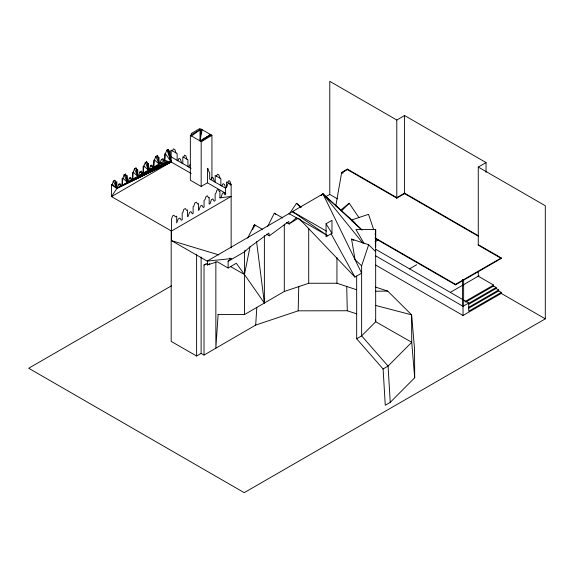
<?xml version="1.0" encoding="UTF-8"?>
<svg xmlns="http://www.w3.org/2000/svg" width="574" height="574" viewBox="0 0 574 574"><rect width="100%" height="100%" fill="white"/><g stroke="black" fill="none" stroke-linecap="round" stroke-linejoin="round"><path stroke-width="0.86" d="M375.618 246.913L375.654 229.528L355.937 229.557L364.009 243.333M171.181 230.719L171.181 341.401L196.609 356.002L201.115 353.39L204.021 355.062L255.688 325.078L298.164 310.828L298.753 286.275M463.627 305.849L462.429 305.798L462.429 279.99L463.031 279.646L463.634 279.99L463.634 305.82L463.161 305.454M462.429 305.798L462.945 305.454M218.134 314.351L215.86 348.188L215.86 261.679M255.688 325.078L256.829 307.298M211.928 179.167L211.928 135.328L201.115 129.114L200.061 140.939L210.636 134.589L210.938 135.902L210.938 134.574L202.4 139.532L202.4 140.86L207.207 137.2M177.144 160.34L177.144 153.581L171.181 150.158L171.181 161.99L132.623 179.296L133.261 172.164L134.46 168.806L135.981 167.924L137.172 169.897L137.76 176.311L171.181 161.99L191.221 173.499M191.077 168.34L171.181 156.917L170.169 157.506L169.158 151.335L167.895 149.398L171.181 161.99L143.127 173.197L143.844 166.03L145.308 162.507L146.65 161.732L147.755 163.755L148.494 170.083L171.181 161.99L167.895 149.398L166.998 149.922L165.384 153.523L164.702 160.677L116.859 188.444L111.535 196.609L171.497 231.049L231.143 196.43L219.921 197.865L219.921 191.113L219.311 191.465L218.213 189.434L216.907 190.188L215.867 193.467L215.128 193.89L215.128 200.649L214.145 201.223L212.846 198.884L211.361 199.752L210.17 203.526L209.166 204.107L209.166 197.356L208.477 197.75L207.336 195.748L206.037 196.502L204.868 199.845L204.057 200.319L204.057 207.078L203.261 207.537L201.883 205.248L200.355 206.131L199.078 209.962L198.532 210.278L198.532 203.526L197.628 204.05L196.315 202.141L194.78 203.031L193.775 206.281L193.115 206.669L193.115 213.42L192.34 213.872L190.948 211.598L189.485 212.445L188.272 216.233L187.526 216.663L187.526 209.912L186.65 210.421L185.345 208.513L183.752 209.431L182.869 212.617L182.202 213.004L182.202 219.756L181.334 220.258L179.884 218.02L178.205 218.988L176.713 222.942L176.713 216.183L175.529 216.872L173.829 215.193L172.659 215.867L171.497 219.218L171.497 240.635L207.149 261.113L231.143 258.623L228.122 261.342L228.122 268.015L217.202 261.744L207.429 264.98L207.429 260.51M171.181 161.99L131.833 179.755L130.628 177.366L129.315 178.127L127.98 181.987L171.181 161.99L138.513 175.874L139.805 172.035L142.431 173.606L171.181 161.99L127.313 182.374L126.481 176.103L125.441 174.037L124.056 174.84L122.936 178.162L122.104 178.643L122.104 185.395L171.181 161.99L149.147 169.703L150.517 165.821L153.021 167.457L171.181 161.99L121.272 185.883L119.959 183.558L118.696 184.29L117.44 188.107L171.181 161.99L159.766 163.54L161.387 159.515L164.336 160.885L171.181 161.99L116.859 188.444L115.905 182.238L114.757 180.236L113.322 181.068L112.361 184.297L111.535 184.778L111.535 196.609L171.181 161.99L164.702 160.677L164.702 153.918L165.384 153.523L171.181 161.99L153.681 167.077L154.449 159.873L155.884 156.372L157.47 155.446L158.266 157.656L159.02 163.977L171.181 161.99L166.998 149.922M122.104 185.395L122.936 178.162L127.313 182.374L127.313 175.615L126.481 176.103M202.084 129.674L200.061 140.939L200.01 128.433L191.379 133.441L191.379 134.768L191.515 136.024L200.01 129.76M335.761 206.059L341.695 172.379L347.385 169.093L396.799 197.628L404.577 193.137L478.286 235.692M463.627 280.04L462.436 280.04M250.056 246.576L244.467 274.544L264.377 303.022L264.377 235.627M253.902 227.354L254.426 224.728L262.411 229.32M361.634 265.827L368.666 244.746L351.568 239.085L355.041 259.656L361.634 265.827L361.634 335.883L388.067 366.083L390.241 402.36L385.269 405.244L383.102 368.967L356.669 338.775L356.669 276.051M245.069 250.214L244.467 251.857L244.467 314.581L218.034 314.409M252.61 229.665L254.426 224.728L255.753 225.826M183.637 157.312L184.548 155.167L185.919 155.956L186.966 159.22M210.938 179.748L212 177.273L213.306 178.019L214.454 181.764M177.904 160.77L179.031 158.338L180.365 159.098L181.628 162.916M247.652 238.188L254.426 224.728M267.563 226.63L274.336 213.176L282.717 217.984M172.387 150.847L173.499 148.824L174.905 149.627L175.981 152.914M188.71 166.984L190.03 164.652M221.786 185.976L223.157 183.68L224.592 184.505L225.618 188.179M227.577 182.546L228.875 180.623L229.894 181.212L231.143 184.598L231.143 247.961M289.174 214.167L296.5 203.304L301.25 207.157M216.312 176.082L217.697 174.202L218.823 174.855L220.086 178.241M341.803 210.658L349.193 203.225L358.987 217.675M390.241 402.36L414.693 377.757L414.564 349.401L411.608 314.832L387.73 291.097L375.288 286.978M286.412 222.54L289.231 224.054L296.78 217.496M321.002 195.669L322.968 193.897L353.548 221.507M340.346 210.414L349.193 203.225M208.577 136.153L210.636 134.589L201.173 141.57L201.173 186.442L190.353 180.229L190.353 135.364L201.115 129.114M266.508 234.185L269.357 235.821L288.808 221.485L289.231 224.054M290.889 222.805L298.279 218.206M115.905 182.238L116.859 181.685L116.859 188.444L111.535 184.778M137.172 169.897L137.76 169.56L137.76 176.311L133.261 172.164L132.623 172.537L132.623 179.296M147.755 163.755L148.494 163.332L148.494 170.083L143.844 166.03L143.127 166.446L143.127 173.197M158.266 157.656L159.02 157.219L159.02 163.977L154.449 159.873L153.681 160.318L153.681 167.077M169.158 151.335L170.169 150.747L170.169 157.506M139.805 172.035L141.469 171.074L142.431 173.606M150.517 165.821L151.988 164.968L153.021 167.457M161.387 159.515L162.966 158.596L164.336 160.885M211.928 135.328L201.173 141.57L190.353 135.364M201.173 186.442L207.429 182.812L207.429 168.304L208.104 168.691L208.922 171.834L209.682 172.272L209.682 179.023L225.783 188.272M219.921 197.865L221.098 197.183L222.461 193.309L223.781 192.541L224.986 194.923L225.596 194.572L225.596 187.82L226.665 187.196L227.864 183.831L229.22 183.049L230.368 185.05L231.143 184.598L226.522 181.944L226.522 187.009M207.149 261.113L322.968 193.897L362.079 230.167M204.021 355.062L204.021 264.987L206.238 263.696M207.429 264.98L209.682 263.674M228.122 261.342L244.467 251.857L249.439 247.38L268.89 233.044L269.357 235.821M228.122 268.015L236.294 263.272L244.467 274.544L230.547 266.551M326.039 223.752L331.98 220.308L331.98 233.317L326.039 236.768L326.039 223.752L331.98 233.317M244.467 314.581L284.295 291.463L308.712 283.276L336.945 283.233L356.368 289.669M299.262 218.73L354.926 277.063L361.634 273.167L322.968 193.897L362.775 243.075M356.669 338.775L361.634 335.883L375.69 321.749L375.654 229.528M383.102 368.967L388.067 366.083L411.73 342.276L411.608 314.832L375.618 305.447M337.483 198.869L329.777 194.421L329.777 81.329L396.799 120.023L404.577 115.532L486.049 162.571L486.049 172.336M478.286 236.187L404.577 193.632L396.799 198.116L347.385 169.588L341.695 172.867L341.695 172.379M171.475 285.809L28.7 368.243L244.223 492.671L545.3 318.85L545.3 205.757L478.271 167.063L478.271 245.421M325.896 196.66L329.777 194.421M478.271 167.063L486.049 162.571M375.123 241.69L378.223 239.903M409.398 268.941L416.71 264.722M375.152 237.945L455.505 284.338L501.253 257.927L501.253 258.422L455.505 284.833L375.152 238.44M450.396 292.31L479.068 275.75M464.911 301.594L493.575 285.048L493.575 286.031L465.686 302.132M375.762 255.904L463.031 306.286L468.721 303.007L468.721 311.216L501.253 292.431L501.253 293.422L463.031 315.485L375.762 265.102M469.023 303.158L496.13 287.509L496.13 288.492L469.023 304.141M468.484 307.413L498.691 289.97L498.691 290.953L468.484 308.396M361.584 229.614L351.482 220.043L368.53 214.324L373.631 229.492M204.021 264.987L207.185 263.94M375.461 291.219L387.73 291.097M298.164 310.828L347.292 310.756L356.476 313.799M336.673 206.59L337.06 206.92M171.497 240.635L218.809 254.899M229.5 258.128L231.143 258.623M293.701 212.897L292.46 211.598L326.491 231.143M289.059 213.571L327.732 235.785L292.46 211.598M207.429 182.812L225.79 193.352M478.271 244.66L501.253 257.927M478.271 245.155L501.253 258.422M478.271 276.209L493.575 285.048M493.575 286.031L496.13 287.509M496.13 288.492L498.691 289.97M498.691 290.953L501.253 292.431M500.614 293.049L545.3 318.85M376.049 249.503L468.721 303.007M351.568 239.085L353.835 240.406M351.927 220.875L354.876 222.712L351.482 220.043M118.696 184.29L121.272 185.883M129.315 178.127L131.833 179.755M274.336 213.176L275.663 214.274M112.361 184.297L116.859 188.444L114.757 180.236M368.666 244.746L375.69 251.692M296.5 203.304L300.833 207.609M331.133 233.812L354.926 277.063M322.968 193.897L323.793 195.476M113.322 181.068L116.859 188.444M134.46 168.806L137.76 176.311L135.981 167.924M124.056 174.84L127.313 182.374L125.441 174.037M145.308 162.507L148.494 170.083L146.65 161.732M155.884 156.372L159.02 163.977L157.47 155.446M375.052 233.704L375.618 235.39M256.571 241.632L264.377 303.022M414.693 377.757L411.73 342.276L375.69 321.749L375.683 320.034M346.71 286.204L347.292 310.756M478.271 271.251L478.271 276.589M463.031 306.286L463.031 315.485M455.505 284.338L455.505 284.833M404.577 115.532L404.577 193.632M396.799 120.023L396.799 198.389M347.385 169.093L347.385 169.588M336.945 257.518L336.945 283.233M308.712 228.294L308.712 283.276M284.295 224.068L284.295 291.463M220.847 185.438L220.847 178.679L215.193 175.436L215.193 182.188M201.115 256.994L201.115 353.39M196.609 254.253L196.609 356.002M187.942 166.539L187.942 159.787L182.797 156.831L182.797 163.583M341.946 172.846L343.152 172.896L341.961 172.796"/></g></svg>
